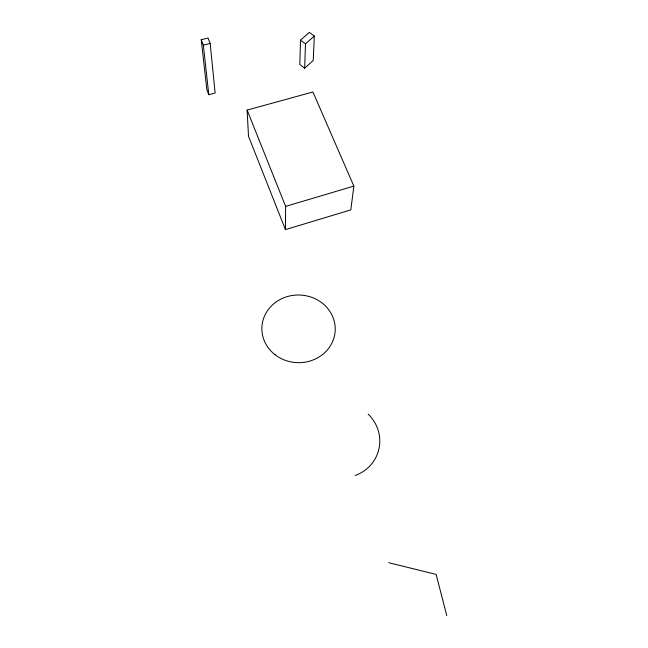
<?xml version="1.0" encoding="UTF-8"?>
<svg xmlns="http://www.w3.org/2000/svg" width="648" height="648" viewBox="0 0 648 648"><rect width="100%" height="100%" fill="white"/><g stroke="black" fill="none" stroke-linecap="round" stroke-linejoin="round"><path stroke-width="0.97" d="M285.436 229.619L285.622 206.38L247.115 110.087L312.919 91.984L353.857 186.114L350.811 209.887L285.436 229.619L248.508 136.274L247.115 110.087M300.494 40.168L299.838 64.581L304.657 68.178L313.211 60.539L314.345 36.053L309.355 32.4L300.494 40.168L305.491 43.853L304.657 68.178M305.491 43.853L314.345 36.053M285.622 206.38L353.857 186.114M208.81 94.721L215.136 93.02L210.155 43.416L208.024 38.021L201.236 39.771L206.834 89.57L208.81 94.721L203.351 45.182L201.236 39.771M203.351 45.182L210.155 43.416M388.743 562.707L436.112 574.412L446.764 615.6M368.21 414.218A38.435 37.179 14.5 0 1 355.201 475.47M275.181 354.821A36.685 33.834 1.8 0 0 334.724 334.619A36.685 33.834 1.8 0 0 285.736 297.076A36.685 33.834 1.8 0 0 275.181 354.821"/></g></svg>
